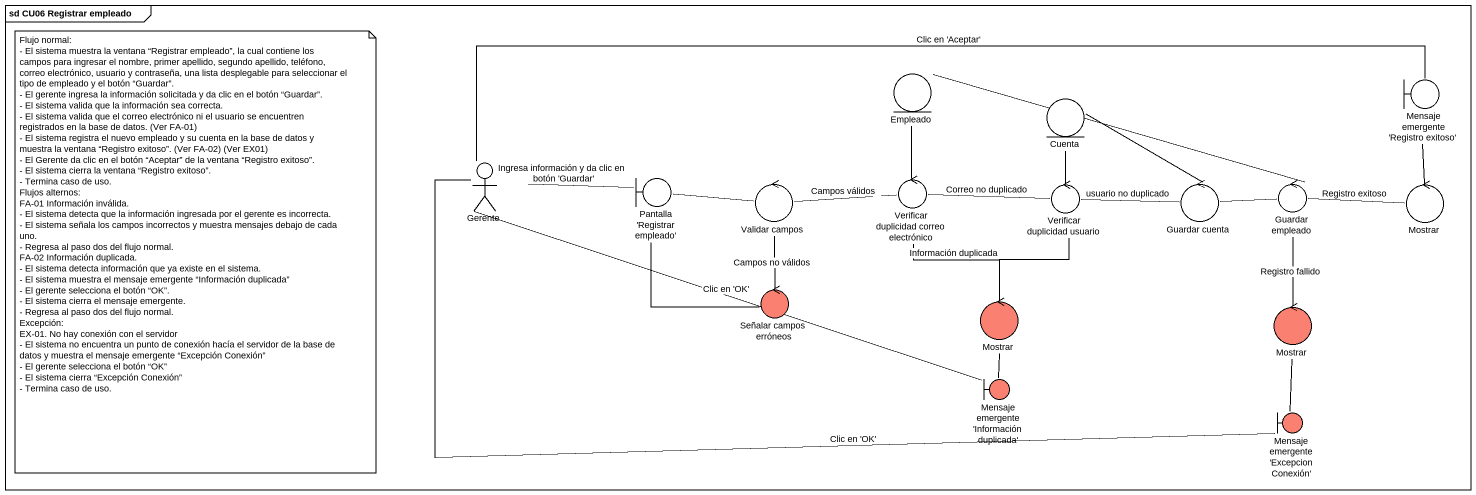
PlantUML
@startuml
mainframe sd CU06 Registrar empleado
entity Empleado
boundary "Mensaje emergente 'Registro exitoso'" as Mensaje_emergente_Registro
entity Cuenta
actor Gerente
boundary "Pantalla 'Registrar empleado'" as Pantalla_Registrar_empleado
control "Validar campos" as Validar_campos
control "Verificar duplicidad correo electrónico" as Verificar_duplicidad_correo
control "Verificar duplicidad usuario" as Verificar_duplicidad_usuario
control "Guardar cuenta" as Guardar_cuenta
control "Guardar empleado" as Guardar_empleado
control Mostrar
control "Señalar campos erróneos" as Señalar_campos_erróneos #FA8072
control "Mostrar" as Mostrar_2 #FA8072
control "Mostrar" as Mostrar_3 #FA8072
boundary "Mensaje emergente 'Información duplicada'" as Mensaje_emergente #FA8072
boundary "Mensaje emergente 'Excepcion Conexión'" as Mensaje_emergente_Excepcion #FA8072
Mensaje_emergente_Registro -left- Gerente : Clic en 'Aceptar'
Mensaje_emergente_Registro -- Mostrar
Pantalla_Registrar_empleado -left- Gerente : Ingresa información y da clic en botón 'Guardar'
Pantalla_Registrar_empleado -right- Validar_campos
Validar_campos -right- Verificar_duplicidad_correo : Campos válidos
Validar_campos -- Señalar_campos_erróneos : Campos no válidos
Verificar_duplicidad_correo -up- Empleado
Verificar_duplicidad_correo -right- Verificar_duplicidad_usuario : Correo no duplicado
Verificar_duplicidad_correo -- Mostrar_2 : Información duplicada
Verificar_duplicidad_usuario -up- Cuenta
Verificar_duplicidad_usuario -right- Guardar_cuenta : usuario no duplicado
Verificar_duplicidad_usuario -- Mostrar_2
Guardar_cuenta -up- Cuenta
Guardar_cuenta -right- Guardar_empleado
Guardar_empleado -left- Empleado
Guardar_empleado -right- Mostrar : Registro exitoso
Guardar_empleado -- Mostrar_3 : Registro fallido
Señalar_campos_erróneos -up- Pantalla_Registrar_empleado
Mostrar_2 -- Mensaje_emergente
Mostrar_3 -- Mensaje_emergente_Excepcion
Mensaje_emergente -left- Gerente : Clic en 'OK'
Mensaje_emergente_Excepcion -left- Gerente : Clic en 'OK'
note as N1
  Flujo normal:
  - El sistema muestra la ventana “Registrar empleado”, la cual contiene los campos para ingresar el nombre, primer apellido, segundo apellido, teléfono, correo electrónico, usuario y contraseña, una lista desplegable para seleccionar el tipo de empleado y el botón “Guardar”.
  - El gerente ingresa la información solicitada y da clic en el botón “Guardar”.
  - El sistema valida que la información sea correcta.
  - El sistema valida que el correo electrónico ni el usuario se encuentren registrados en la base de datos. (Ver FA-01)
  - El sistema registra el nuevo empleado y su cuenta en la base de datos y muestra la ventana “Registro exitoso”. (Ver FA-02) (Ver EX01)
  - El Gerente da clic en el botón “Aceptar” de la ventana “Registro exitoso”.
  - El sistema cierra la ventana “Registro exitoso”.
  - Termina caso de uso.
  Flujos alternos:
  FA-01 Información inválida.
  - El sistema detecta que la información ingresada por el gerente es incorrecta.
  - El sistema señala los campos incorrectos y muestra mensajes debajo de cada uno.
  - Regresa al paso dos del flujo normal.
  FA-02 Información duplicada.
  - El sistema detecta información que ya existe en el sistema.
  - El sistema muestra el mensaje emergente “Información duplicada”
  - El gerente selecciona el botón “OK”.
  - El sistema cierra el mensaje emergente.
  - Regresa al paso dos del flujo normal.
  Excepción:
  EX-01. No hay conexión con el servidor
  - El sistema no encuentra un punto de conexión hacía el servidor de la base de datos y muestra el mensaje emergente “Excepción Conexión”
  - El gerente selecciona el botón “OK”
  - El sistema cierra “Excepción Conexión”
  - Termina caso de uso.
end note
@enduml
